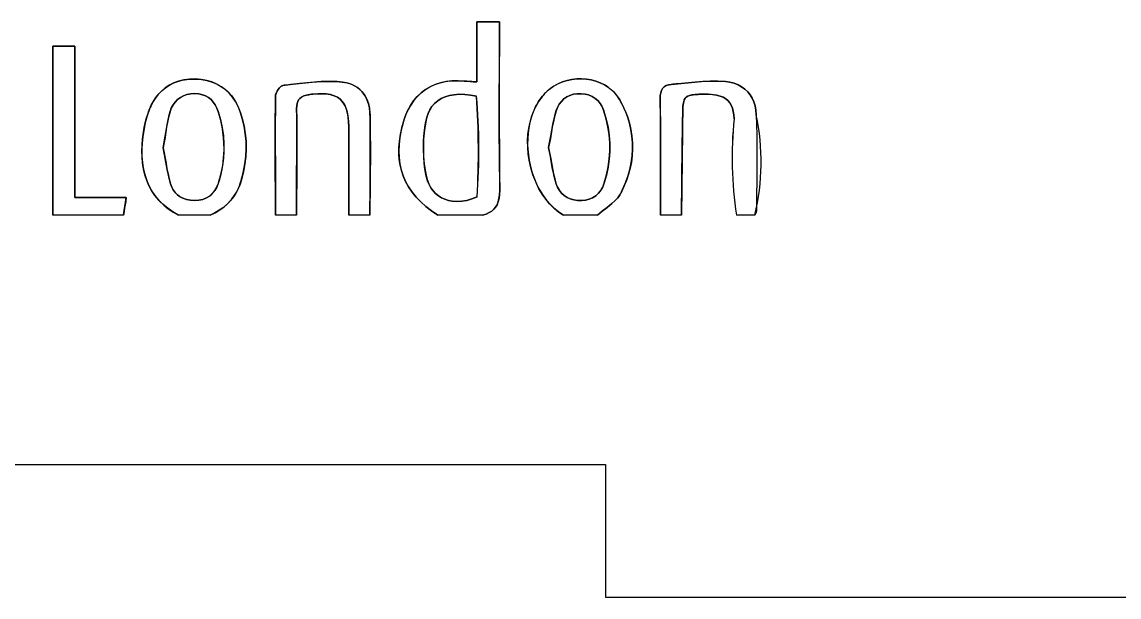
# Model space of a CAD drawing. Header units: millimetres. Extents: x 10 to 189, y 6 to 166.
# Drawn here: x 140.16 to 164.99, y 6.14 to 19.16 of the extents above; entities that cross this region are included whole.
import ezdxf

# ---------------------------------------------------------------- set-up
doc = ezdxf.new("R2010")
doc.units = ezdxf.units.MM

msp = doc.modelspace()

# ---------------------------------------------------------------- linework, layer by layer
at = {"color": 7, "linetype": 'Continuous'}
for p, q in [((150.964, 19.158), (150.453, 19.158)), ((150.453, 19.158), (150.964, 19.158)), ((141.352, 18.613), (140.859, 18.613)), ((140.859, 18.613), (141.352, 18.613)), ((142.519, 15.184), (141.352, 15.184)), ((141.352, 15.184), (142.519, 15.184)), ((142.459, 14.786), (140.859, 14.786)), ((144.415, 14.786), (143.704, 14.786)), ((146.371, 14.786), (145.896, 14.786)), ((148.03, 14.786), (147.556, 14.786)), ((150.579, 14.786), (149.571, 14.786)), ((153.186, 14.786), (152.416, 14.786)), ((155.083, 14.786), (154.609, 14.786)), ((156.742, 14.786), (156.327, 14.786)), ((137.364, 9.142), (153.364, 9.142)), ((153.364, 9.142), (153.364, 6.142)), ((153.364, 6.142), (169.364, 6.142))]:
    msp.add_line(p, q, dxfattribs=at)
at = {"color": 7, "linetype": 'Continuous', "lineweight": 15}
for p, q in [((137.364, 9.142), (153.364, 9.142)), ((153.364, 9.142), (153.364, 6.142)), ((153.364, 6.142), (169.364, 6.142))]:
    msp.add_line(p, q, dxfattribs=at)
at = {"color": 7, "linetype": 'Continuous', "flags": 128}
for points in [[(150.453, 19.158), (150.453, 18.775), (150.453, 18.396), (150.453, 17.799)], [(150.453, 17.799), (150.453, 18.558), (150.453, 19.158)], [(150.579, 14.786), (150.661, 14.811), (150.731, 14.842), (150.79, 14.878), (150.839, 14.921), (150.879, 14.969), (150.911, 15.022), (150.937, 15.088), (150.955, 15.159), (150.966, 15.237), (150.972, 15.348), (150.973, 15.4), (150.972, 15.423), (150.972, 15.433), (150.972, 15.438), (150.972, 15.44), (150.972, 15.441), (150.972, 15.441), (150.972, 15.441), (150.972, 15.441), (150.963, 16.076), (150.96, 16.711), (150.96, 17.346), (150.963, 18.184), (150.963, 18.553), (150.964, 18.715), (150.964, 18.786), (150.964, 18.796), (150.964, 18.805), (150.964, 18.814), (150.964, 18.824), (150.964, 18.833), (150.964, 18.842), (150.964, 18.999), (150.964, 19.158)], [(150.964, 19.158), (150.964, 18.98), (150.964, 18.903), (150.964, 18.869), (150.964, 18.854), (150.964, 18.848), (150.964, 18.845), (150.964, 18.843), (150.964, 18.843), (150.964, 18.843), (150.964, 18.843), (150.964, 18.842), (150.962, 17.89), (150.96, 16.938), (150.963, 16.1), (150.967, 15.731), (150.97, 15.569), (150.97, 15.553), (150.97, 15.537), (150.971, 15.521), (150.971, 15.505), (150.971, 15.489), (150.972, 15.473), (150.972, 15.457), (150.972, 15.441), (150.972, 15.345), (150.968, 15.254), (150.957, 15.17), (150.938, 15.093), (150.911, 15.022), (150.879, 14.969), (150.839, 14.921), (150.79, 14.878), (150.731, 14.842), (150.661, 14.811), (150.579, 14.786)], [(140.859, 18.613), (140.859, 17.536), (140.859, 16.464), (140.859, 14.786)], [(140.859, 14.786), (140.859, 15.854), (140.859, 16.923), (140.859, 17.766), (140.859, 18.613)], [(141.352, 15.184), (141.352, 15.834), (141.352, 16.478), (141.352, 17.116), (141.352, 17.866), (141.352, 18.613)], [(141.352, 18.613), (141.352, 17.662), (141.352, 16.706), (141.352, 15.949), (141.352, 15.184)], [(143.704, 14.786), (143.575, 14.86), (143.457, 14.942), (143.35, 15.031), (143.254, 15.127), (143.168, 15.23), (143.094, 15.342), (143.033, 15.453), (142.982, 15.572), (142.941, 15.697), (142.91, 15.829), (142.888, 15.968), (142.877, 16.097), (142.873, 16.232), (142.878, 16.373), (142.89, 16.519), (142.893, 16.552), (142.895, 16.564), (142.896, 16.572), (142.897, 16.58), (142.898, 16.588), (142.899, 16.597), (142.9, 16.605), (142.901, 16.613), (142.909, 16.665), (142.927, 16.771), (142.95, 16.876), (142.979, 16.987), (143.013, 17.096), (143.032, 17.149), (143.035, 17.157), (143.038, 17.165), (143.041, 17.174), (143.044, 17.182), (143.05, 17.196), (143.086, 17.276), (143.125, 17.352), (143.186, 17.446), (143.254, 17.531), (143.329, 17.607), (143.411, 17.673), (143.498, 17.73), (143.592, 17.777), (143.687, 17.813), (143.787, 17.84), (143.891, 17.858), (143.999, 17.866), (144.111, 17.866), (144.221, 17.856), (144.346, 17.833), (144.463, 17.798), (144.573, 17.752), (144.675, 17.693), (144.755, 17.634), (144.83, 17.566), (144.898, 17.49), (144.96, 17.406), (145.014, 17.314), (145.062, 17.214), (145.104, 17.101), (145.143, 16.973), (145.185, 16.802), (145.213, 16.631), (145.23, 16.46), (145.234, 16.288), (145.225, 16.116), (145.205, 15.945), (145.171, 15.764), (145.124, 15.583), (145.103, 15.512), (145.087, 15.467), (145.07, 15.424), (145.052, 15.382), (145.002, 15.286), (144.945, 15.197), (144.88, 15.115), (144.802, 15.035), (144.717, 14.962), (144.623, 14.897), (144.522, 14.838), (144.415, 14.786)], [(144.415, 14.786), (144.529, 14.841), (144.635, 14.904), (144.733, 14.975), (144.822, 15.054), (144.902, 15.141), (144.972, 15.237), (145.018, 15.314), (145.058, 15.396), (145.07, 15.422), (145.08, 15.45), (145.091, 15.477), (145.1, 15.506), (145.113, 15.546), (145.167, 15.745), (145.205, 15.945), (145.225, 16.116), (145.234, 16.288), (145.23, 16.46), (145.213, 16.631), (145.185, 16.802), (145.143, 16.973), (145.098, 17.12), (145.049, 17.243), (144.992, 17.355), (144.925, 17.455), (144.85, 17.545), (144.766, 17.625), (144.675, 17.693), (144.571, 17.753), (144.459, 17.8), (144.339, 17.835), (144.212, 17.857), (144.078, 17.867), (143.948, 17.864), (143.823, 17.847), (143.705, 17.819), (143.592, 17.777), (143.492, 17.726), (143.399, 17.665), (143.313, 17.592), (143.234, 17.509), (143.172, 17.426), (143.116, 17.336), (143.105, 17.315), (143.094, 17.293), (143.083, 17.271), (143.072, 17.248), (143.062, 17.225), (143.052, 17.202), (143.045, 17.182), (142.992, 17.031), (142.95, 16.876), (142.922, 16.742), (142.9, 16.608), (142.899, 16.597), (142.898, 16.586), (142.896, 16.575), (142.895, 16.564), (142.892, 16.541), (142.887, 16.497), (142.879, 16.396), (142.874, 16.298), (142.875, 16.129), (142.888, 15.968), (142.911, 15.821), (142.946, 15.681), (142.991, 15.55), (143.047, 15.426), (143.114, 15.309), (143.192, 15.2), (143.275, 15.104), (143.368, 15.015), (143.47, 14.932), (143.582, 14.856), (143.704, 14.786)], [(148.03, 14.786), (148.036, 15.423), (148.042, 16.059), (148.042, 16.695), (148.041, 16.773), (148.04, 16.852), (148.039, 16.93), (148.037, 17.008), (148.035, 17.074), (148.033, 17.117), (148.021, 17.213), (148.001, 17.304), (147.965, 17.404), (147.918, 17.494), (147.859, 17.574), (147.803, 17.631), (147.739, 17.681), (147.668, 17.722), (147.59, 17.756), (147.504, 17.781), (147.412, 17.797), (147.294, 17.807), (147.173, 17.811), (147.053, 17.811), (146.932, 17.807), (146.689, 17.79), (146.447, 17.765), (146.233, 17.74), (146.14, 17.729), (146.127, 17.728), (146.115, 17.726), (146.103, 17.725), (146.091, 17.724), (146.079, 17.722), (146.066, 17.721), (146.046, 17.715), (146.025, 17.703), (146.004, 17.685), (145.979, 17.659), (145.955, 17.628), (145.929, 17.584), (145.909, 17.54), (145.898, 17.503), (145.896, 17.487), (145.895, 17.481), (145.895, 17.478), (145.895, 17.477), (145.895, 17.476), (145.895, 17.476), (145.895, 17.476), (145.895, 17.476), (145.895, 17.476), (145.89, 16.58), (145.893, 15.683), (145.896, 14.786)], [(145.896, 14.786), (145.891, 16.293), (145.891, 16.955), (145.893, 17.247), (145.894, 17.375), (145.894, 17.388), (145.894, 17.4), (145.894, 17.413), (145.894, 17.426), (145.894, 17.438), (145.895, 17.451), (145.895, 17.463), (145.895, 17.476), (145.9, 17.511), (145.912, 17.549), (145.932, 17.589), (145.955, 17.628), (145.986, 17.666), (146.018, 17.697), (146.046, 17.715), (146.057, 17.719), (146.062, 17.72), (146.065, 17.721), (146.066, 17.721), (146.066, 17.721), (146.066, 17.721), (146.066, 17.721), (146.066, 17.721), (146.066, 17.721), (146.286, 17.747), (146.506, 17.772), (146.727, 17.794), (146.948, 17.808), (147.167, 17.811), (147.288, 17.807), (147.406, 17.798), (147.515, 17.779), (147.614, 17.747), (147.685, 17.714), (147.749, 17.674), (147.807, 17.627), (147.859, 17.574), (147.917, 17.497), (147.963, 17.409), (147.998, 17.313), (148.022, 17.208), (148.034, 17.095), (148.036, 17.066), (148.037, 17.02), (148.038, 16.967), (148.039, 16.915), (148.04, 16.862), (148.042, 16.655), (148.043, 16.286), (148.037, 15.536), (148.03, 14.786)], [(150.453, 17.799), (150.393, 17.803), (150.338, 17.807), (150.289, 17.811), (150.228, 17.816), (150.203, 17.818), (150.191, 17.819), (150.186, 17.819), (150.184, 17.819), (150.183, 17.819), (150.183, 17.82), (150.183, 17.82), (150.183, 17.82), (150.183, 17.82), (150.033, 17.828), (149.891, 17.824), (149.756, 17.809), (149.628, 17.781), (149.508, 17.742), (149.395, 17.691), (149.29, 17.629), (149.195, 17.556), (149.108, 17.473), (149.028, 17.378), (148.956, 17.273), (148.9, 17.172), (148.85, 17.062), (148.84, 17.037), (148.83, 17.011), (148.82, 16.984), (148.811, 16.957), (148.802, 16.93), (148.793, 16.902), (148.785, 16.874), (148.742, 16.707), (148.712, 16.544), (148.693, 16.387), (148.687, 16.235), (148.693, 16.088), (148.712, 15.946), (148.742, 15.808), (148.785, 15.676), (148.84, 15.548), (148.908, 15.425), (148.987, 15.307), (149.079, 15.194), (149.184, 15.085), (149.3, 14.981), (149.43, 14.881), (149.571, 14.786)], [(149.571, 14.786), (149.43, 14.881), (149.3, 14.981), (149.184, 15.085), (149.079, 15.194), (148.987, 15.307), (148.908, 15.425), (148.84, 15.548), (148.785, 15.676), (148.746, 15.794), (148.717, 15.917), (148.698, 16.043), (148.688, 16.173), (148.689, 16.308), (148.7, 16.46), (148.724, 16.617), (148.731, 16.653), (148.738, 16.689), (148.747, 16.726), (148.755, 16.762), (148.765, 16.799), (148.775, 16.836), (148.785, 16.874), (148.832, 17.015), (148.887, 17.145), (148.951, 17.264), (149.023, 17.372), (149.104, 17.469), (149.193, 17.554), (149.29, 17.629), (149.393, 17.69), (149.503, 17.74), (149.621, 17.779), (149.745, 17.807), (149.861, 17.822), (149.982, 17.828), (150.093, 17.826), (150.105, 17.825), (150.118, 17.825), (150.131, 17.824), (150.144, 17.823), (150.157, 17.822), (150.17, 17.821), (150.183, 17.82), (150.242, 17.814), (150.304, 17.81), (150.374, 17.805), (150.453, 17.799)], [(153.186, 14.786), (153.291, 14.875), (153.402, 14.96), (153.51, 15.047), (153.58, 15.111), (153.643, 15.18), (153.689, 15.244), (153.707, 15.274), (153.711, 15.283), (153.72, 15.3), (153.728, 15.316), (153.737, 15.333), (153.745, 15.35), (153.814, 15.504), (153.871, 15.659), (153.916, 15.815), (153.949, 15.971), (153.97, 16.128), (153.979, 16.276), (153.978, 16.425), (153.965, 16.573), (153.941, 16.721), (153.907, 16.868), (153.861, 17.015), (153.824, 17.113), (153.782, 17.211), (153.735, 17.308), (153.684, 17.402), (153.628, 17.484), (153.566, 17.558), (153.497, 17.624), (153.423, 17.682), (153.344, 17.733), (153.247, 17.782), (153.146, 17.82), (153.04, 17.848), (152.932, 17.866), (152.823, 17.874), (152.713, 17.871), (152.603, 17.858), (152.497, 17.835), (152.394, 17.802), (152.294, 17.759), (152.198, 17.706), (152.118, 17.652), (152.043, 17.589), (152.024, 17.571), (152.006, 17.553), (151.988, 17.535), (151.971, 17.515), (151.954, 17.496), (151.937, 17.475), (151.857, 17.365), (151.789, 17.246), (151.731, 17.12), (151.685, 16.989), (151.649, 16.853), (151.623, 16.712), (151.606, 16.543), (151.603, 16.372), (151.613, 16.2), (151.637, 16.029), (151.667, 15.885), (151.707, 15.744), (151.755, 15.608), (151.813, 15.475), (151.879, 15.349), (151.954, 15.229), (152.032, 15.124), (152.118, 15.026), (152.21, 14.936), (152.31, 14.856), (152.416, 14.786)], [(152.416, 14.786), (152.303, 14.861), (152.198, 14.947), (152.101, 15.043), (152.013, 15.149), (151.932, 15.263), (151.859, 15.384), (151.785, 15.536), (151.723, 15.695), (151.674, 15.86), (151.637, 16.029), (151.616, 16.174), (151.604, 16.32), (151.603, 16.466), (151.611, 16.61), (151.629, 16.753), (151.658, 16.892), (151.692, 17.011), (151.734, 17.126), (151.784, 17.237), (151.803, 17.273), (151.823, 17.308), (151.844, 17.343), (151.866, 17.377), (151.888, 17.411), (151.912, 17.443), (151.937, 17.475), (152.014, 17.561), (152.099, 17.637), (152.19, 17.702), (152.288, 17.756), (152.39, 17.8), (152.495, 17.834), (152.603, 17.858), (152.713, 17.871), (152.823, 17.874), (152.932, 17.866), (153.04, 17.848), (153.146, 17.82), (153.247, 17.782), (153.344, 17.733), (153.424, 17.681), (153.5, 17.622), (153.569, 17.554), (153.632, 17.479), (153.688, 17.395), (153.738, 17.303), (153.784, 17.207), (153.825, 17.111), (153.861, 17.015), (153.907, 16.868), (153.941, 16.721), (153.965, 16.573), (153.978, 16.425), (153.979, 16.276), (153.97, 16.128), (153.952, 15.988), (153.924, 15.849), (153.887, 15.71), (153.84, 15.571), (153.791, 15.45), (153.735, 15.329), (153.716, 15.292), (153.705, 15.271), (153.699, 15.26), (153.692, 15.249), (153.686, 15.239), (153.635, 15.17), (153.576, 15.107), (153.51, 15.047), (153.402, 14.96), (153.291, 14.875), (153.186, 14.786)], [(156.776, 17.056), (156.767, 17.161), (156.749, 17.259), (156.721, 17.35), (156.684, 17.434), (156.638, 17.511), (156.583, 17.58), (156.519, 17.64), (156.447, 17.692), (156.367, 17.736), (156.278, 17.77), (156.182, 17.794), (156.078, 17.809), (155.908, 17.819), (155.737, 17.818), (155.565, 17.811), (155.393, 17.798), (155.089, 17.768), (154.956, 17.755), (154.938, 17.753), (154.921, 17.751), (154.904, 17.75), (154.886, 17.748), (154.869, 17.746), (154.851, 17.745), (154.788, 17.735), (154.736, 17.716), (154.693, 17.688), (154.658, 17.651), (154.633, 17.606), (154.616, 17.553), (154.606, 17.491), (154.604, 17.43), (154.604, 17.423), (154.604, 17.394), (154.605, 17.361), (154.605, 17.328), (154.605, 17.296), (154.606, 17.263), (154.606, 17.23), (154.609, 16.821), (154.611, 16.091), (154.609, 14.786)], [(154.609, 14.786), (154.61, 15.617), (154.61, 16.447), (154.607, 17.177), (154.606, 17.223), (154.606, 17.269), (154.605, 17.315), (154.605, 17.361), (154.604, 17.407), (154.604, 17.428), (154.604, 17.439), (154.606, 17.491), (154.616, 17.553), (154.633, 17.606), (154.658, 17.651), (154.693, 17.688), (154.736, 17.716), (154.788, 17.735), (154.796, 17.736), (154.803, 17.738), (154.811, 17.74), (154.819, 17.741), (154.827, 17.742), (154.835, 17.743), (154.843, 17.744), (154.851, 17.745), (155.081, 17.767), (155.31, 17.79), (155.54, 17.809), (155.648, 17.815), (155.756, 17.819), (155.864, 17.819), (155.971, 17.816), (156.078, 17.809), (156.182, 17.794), (156.278, 17.77), (156.367, 17.736), (156.447, 17.692), (156.519, 17.64), (156.583, 17.58), (156.638, 17.511), (156.684, 17.434), (156.721, 17.35), (156.749, 17.259), (156.767, 17.161), (156.776, 17.056)], [(144.601, 17.13), (144.57, 17.21), (144.533, 17.282), (144.488, 17.345), (144.437, 17.4), (144.378, 17.446), (144.313, 17.483), (144.241, 17.51), (144.159, 17.528), (144.069, 17.535), (143.977, 17.53), (143.892, 17.514), (143.813, 17.487), (143.743, 17.45), (143.679, 17.403), (143.624, 17.346), (143.578, 17.28), (143.539, 17.206), (143.503, 17.101), (143.476, 16.994), (143.453, 16.884), (143.433, 16.773), (143.414, 16.661), (143.396, 16.546), (143.377, 16.429), (143.357, 16.31)], [(143.357, 16.31), (143.387, 16.487), (143.414, 16.659), (143.443, 16.827), (143.457, 16.905), (143.474, 16.981), (143.492, 17.057), (143.512, 17.133), (143.539, 17.206), (143.578, 17.28), (143.624, 17.346), (143.679, 17.403), (143.743, 17.45), (143.813, 17.487), (143.892, 17.514), (143.977, 17.53), (144.069, 17.535), (144.159, 17.528), (144.241, 17.51), (144.313, 17.483), (144.378, 17.446), (144.437, 17.4), (144.488, 17.345), (144.533, 17.282), (144.57, 17.21), (144.601, 17.13)], [(147.556, 14.786), (147.556, 16.423), (147.556, 16.543), (147.556, 16.663), (147.556, 16.784), (147.551, 16.898), (147.541, 17.002), (147.525, 17.095), (147.504, 17.174), (147.478, 17.245), (147.445, 17.307), (147.407, 17.361), (147.362, 17.408), (147.299, 17.453), (147.226, 17.488), (147.142, 17.513), (147.047, 17.528), (146.954, 17.533), (146.852, 17.531), (146.754, 17.524), (146.741, 17.523), (146.727, 17.521), (146.714, 17.52), (146.7, 17.518), (146.686, 17.517), (146.672, 17.515), (146.6, 17.502), (146.538, 17.484), (146.486, 17.458), (146.444, 17.424), (146.419, 17.392), (146.4, 17.355), (146.386, 17.31), (146.378, 17.259), (146.374, 17.188), (146.374, 17.179), (146.375, 17.153), (146.375, 17.123), (146.375, 17.093), (146.376, 17.064), (146.376, 17.034), (146.377, 17.004), (146.379, 16.633), (146.378, 15.97), (146.371, 14.786)], [(146.371, 14.786), (146.375, 15.54), (146.379, 16.293), (146.377, 16.956), (146.377, 16.998), (146.376, 17.039), (146.376, 17.081), (146.375, 17.123), (146.374, 17.164), (146.374, 17.186), (146.374, 17.198), (146.378, 17.259), (146.386, 17.31), (146.4, 17.355), (146.419, 17.392), (146.444, 17.424), (146.486, 17.458), (146.538, 17.484), (146.6, 17.502), (146.653, 17.512), (146.667, 17.514), (146.671, 17.515), (146.672, 17.515), (146.672, 17.515), (146.672, 17.515), (146.672, 17.515), (146.672, 17.515), (146.672, 17.515), (146.807, 17.528), (146.929, 17.533), (147.039, 17.528), (147.136, 17.514), (147.222, 17.489), (147.297, 17.454), (147.362, 17.408), (147.413, 17.353), (147.456, 17.288), (147.491, 17.213), (147.518, 17.126), (147.537, 17.027), (147.55, 16.916), (147.555, 16.793), (147.556, 16.552), (147.556, 16.312), (147.556, 16.072), (147.556, 14.786)], [(150.445, 17.48), (150.308, 17.504), (150.178, 17.517), (150.056, 17.52), (149.942, 17.512), (149.836, 17.494), (149.738, 17.465), (149.649, 17.426), (149.568, 17.375), (149.497, 17.314), (149.436, 17.242), (149.394, 17.177), (149.359, 17.106), (149.33, 17.027), (149.307, 16.942), (149.298, 16.893), (149.29, 16.848), (149.282, 16.802), (149.276, 16.757), (149.269, 16.711), (149.25, 16.504), (149.244, 16.295), (149.25, 16.118), (149.265, 15.942), (149.289, 15.769), (149.304, 15.688), (149.329, 15.591), (149.364, 15.497), (149.408, 15.413), (149.462, 15.338), (149.519, 15.277), (149.584, 15.224), (149.654, 15.18), (149.73, 15.144), (149.81, 15.119), (149.895, 15.102), (150.002, 15.094), (150.112, 15.1), (150.226, 15.12), (150.343, 15.154), (150.46, 15.203)], [(150.46, 15.203), (150.343, 15.154), (150.226, 15.12), (150.112, 15.1), (150.002, 15.094), (149.895, 15.102), (149.81, 15.119), (149.73, 15.144), (149.654, 15.18), (149.584, 15.224), (149.519, 15.277), (149.462, 15.338), (149.414, 15.405), (149.373, 15.478), (149.339, 15.559), (149.313, 15.648), (149.302, 15.698), (149.294, 15.743), (149.286, 15.788), (149.279, 15.834), (149.272, 15.879), (149.252, 16.086), (149.244, 16.295), (149.249, 16.472), (149.262, 16.649), (149.285, 16.822), (149.299, 16.903), (149.321, 16.997), (149.351, 17.087), (149.39, 17.169), (149.436, 17.242), (149.497, 17.314), (149.568, 17.375), (149.649, 17.426), (149.738, 17.465), (149.836, 17.494), (149.942, 17.512), (150.056, 17.52), (150.178, 17.517), (150.308, 17.504), (150.445, 17.48)], [(153.329, 17.138), (153.294, 17.226), (153.249, 17.303), (153.196, 17.371), (153.133, 17.427), (153.062, 17.473), (152.982, 17.506), (152.903, 17.525), (152.817, 17.534), (152.726, 17.533), (152.64, 17.52), (152.56, 17.496), (152.488, 17.461), (152.424, 17.416), (152.367, 17.361), (152.318, 17.297), (152.278, 17.223), (152.249, 17.146), (152.225, 17.064), (152.205, 16.981), (152.186, 16.897), (152.169, 16.812), (152.153, 16.726), (152.117, 16.523), (152.079, 16.317)], [(152.079, 16.317), (152.126, 16.578), (152.173, 16.836), (152.19, 16.916), (152.208, 16.995), (152.228, 17.073), (152.25, 17.151), (152.278, 17.223), (152.318, 17.297), (152.367, 17.361), (152.424, 17.416), (152.488, 17.461), (152.56, 17.496), (152.64, 17.52), (152.726, 17.533), (152.817, 17.534), (152.903, 17.525), (152.982, 17.506), (153.062, 17.473), (153.133, 17.427), (153.196, 17.371), (153.241, 17.315), (153.281, 17.252), (153.31, 17.19), (153.313, 17.183), (153.316, 17.176), (153.318, 17.168), (153.321, 17.161), (153.324, 17.154), (153.326, 17.146), (153.329, 17.138), (153.382, 16.957), (153.422, 16.775), (153.448, 16.593), (153.462, 16.411), (153.462, 16.229), (153.45, 16.05), (153.425, 15.871), (153.387, 15.692), (153.336, 15.514)], [(156.275, 16.964), (156.27, 17.054), (156.258, 17.135), (156.239, 17.208), (156.212, 17.273), (156.178, 17.329), (156.135, 17.378), (156.085, 17.419), (156.025, 17.453), (155.957, 17.48), (155.88, 17.5), (155.82, 17.511), (155.756, 17.518), (155.687, 17.522), (155.613, 17.523), (155.538, 17.522), (155.477, 17.52), (155.393, 17.515), (155.323, 17.507), (155.265, 17.494), (155.226, 17.479), (155.194, 17.457), (155.169, 17.43), (155.149, 17.395), (155.135, 17.351), (155.125, 17.299), (155.118, 17.232), (155.114, 17.153), (155.112, 17.061), (155.112, 17.02), (155.111, 16.967), (155.111, 16.903), (155.11, 16.838), (155.109, 16.774), (155.109, 16.709), (155.1, 16.019), (155.083, 14.786)], [(155.083, 14.786), (155.104, 16.355), (155.109, 16.742), (155.11, 16.792), (155.11, 16.843), (155.111, 16.894), (155.111, 16.944), (155.111, 16.995), (155.112, 17.029), (155.113, 17.11), (155.115, 17.182), (155.119, 17.244), (155.125, 17.299), (155.135, 17.351), (155.149, 17.395), (155.169, 17.43), (155.194, 17.457), (155.226, 17.479), (155.265, 17.494), (155.305, 17.504), (155.351, 17.511), (155.403, 17.516), (155.431, 17.518), (155.459, 17.519), (155.49, 17.521), (155.523, 17.522), (155.557, 17.523), (155.677, 17.522), (155.784, 17.515), (155.88, 17.5), (155.957, 17.48), (156.025, 17.453), (156.085, 17.419), (156.135, 17.378), (156.178, 17.329), (156.212, 17.273), (156.239, 17.208), (156.258, 17.135), (156.27, 17.054), (156.275, 16.964)], [(152.079, 16.317), (152.127, 16.059), (152.174, 15.803), (152.191, 15.724), (152.209, 15.645), (152.229, 15.566), (152.252, 15.489), (152.281, 15.417), (152.322, 15.344), (152.372, 15.281), (152.43, 15.228), (152.496, 15.185), (152.569, 15.152), (152.649, 15.13), (152.735, 15.118), (152.826, 15.117), (152.913, 15.126), (152.992, 15.146), (153.072, 15.179), (153.143, 15.225), (153.205, 15.281), (153.251, 15.337), (153.289, 15.4), (153.318, 15.462), (153.321, 15.469), (153.323, 15.476), (153.326, 15.484), (153.329, 15.491), (153.331, 15.498), (153.334, 15.506), (153.336, 15.514), (153.388, 15.695), (153.426, 15.877), (153.451, 16.059), (153.463, 16.242), (153.461, 16.424), (153.447, 16.603), (153.421, 16.782), (153.381, 16.96), (153.329, 17.138)], [(144.067, 15.116), (144.163, 15.124), (144.251, 15.143), (144.332, 15.175), (144.403, 15.218), (144.457, 15.264), (144.505, 15.317), (144.546, 15.378), (144.58, 15.448), (144.592, 15.477), (144.603, 15.509), (144.624, 15.576), (144.643, 15.643), (144.66, 15.71), (144.675, 15.777), (144.689, 15.844), (144.701, 15.911), (144.722, 16.085), (144.732, 16.26), (144.73, 16.434), (144.715, 16.608), (144.689, 16.782), (144.651, 16.956), (144.601, 17.13)], [(144.601, 17.13), (144.653, 16.948), (144.692, 16.766), (144.718, 16.584), (144.731, 16.402), (144.731, 16.22), (144.723, 16.086), (144.707, 15.953), (144.684, 15.819), (144.643, 15.643), (144.638, 15.624), (144.632, 15.604), (144.626, 15.584), (144.62, 15.565), (144.614, 15.545), (144.608, 15.525), (144.602, 15.505), (144.566, 15.417), (144.521, 15.34), (144.467, 15.273), (144.403, 15.218), (144.332, 15.175), (144.251, 15.143), (144.163, 15.124), (144.067, 15.116)], [(156.776, 17.056), (156.788, 16.605), (156.792, 16.153), (156.79, 15.701), (156.786, 15.104), (156.786, 14.957), (156.785, 14.941), (156.785, 14.924), (156.785, 14.908), (156.785, 14.895), (156.785, 14.894), (156.785, 14.893), (156.785, 14.892), (156.784, 14.882), (156.774, 14.85), (156.758, 14.818), (156.742, 14.786)], [(143.357, 16.31), (143.378, 16.195), (143.399, 16.078), (143.419, 15.96), (143.441, 15.842), (143.465, 15.724), (143.492, 15.607), (143.524, 15.491), (143.551, 15.419), (143.584, 15.355), (143.625, 15.299), (143.671, 15.25), (143.724, 15.208), (143.799, 15.167), (143.881, 15.138), (143.971, 15.121), (144.067, 15.116)], [(144.067, 15.116), (143.971, 15.121), (143.881, 15.138), (143.799, 15.167), (143.724, 15.208), (143.68, 15.242), (143.64, 15.281), (143.604, 15.326), (143.572, 15.376), (143.546, 15.431), (143.524, 15.491), (143.481, 15.654), (143.446, 15.819), (143.415, 15.984), (143.387, 16.148), (143.357, 16.31)], [(153.336, 15.514), (153.302, 15.426), (153.259, 15.349), (153.205, 15.281), (153.143, 15.225), (153.072, 15.179), (152.992, 15.146), (152.913, 15.126), (152.826, 15.117), (152.735, 15.118), (152.649, 15.13), (152.569, 15.152), (152.496, 15.185), (152.43, 15.228), (152.372, 15.281), (152.322, 15.344), (152.281, 15.417), (152.25, 15.493), (152.227, 15.576), (152.206, 15.659), (152.186, 15.743), (152.169, 15.827), (152.153, 15.912), (152.117, 16.114), (152.079, 16.317)], [(142.459, 14.786), (142.474, 14.887), (142.49, 14.992), (142.504, 15.083), (142.519, 15.184)], [(142.519, 15.184), (142.506, 15.098), (142.494, 15.019), (142.483, 14.946), (142.471, 14.865), (142.459, 14.786)]]:
    msp.add_lwpolyline(points, dxfattribs=at)
at = {"color": 7, "linetype": 'Continuous'}
for centre, radius, start, end in [((131.574, 16.217), 18.914, 356.9263, 3.8294), ((136.992, 16.252), 13.509, 355.5434, 5.2138), ((165.212, 16.089), 8.98, 174.4094, 188.3408), ((165.104, 16.087), 8.873, 174.3258, 188.4259), ((151.859, 15.995), 5.03, 346.1017, 12.1812)]:
    msp.add_arc(centre, radius, start, end, dxfattribs=at)

doc.saveas('drawing.dxf')
